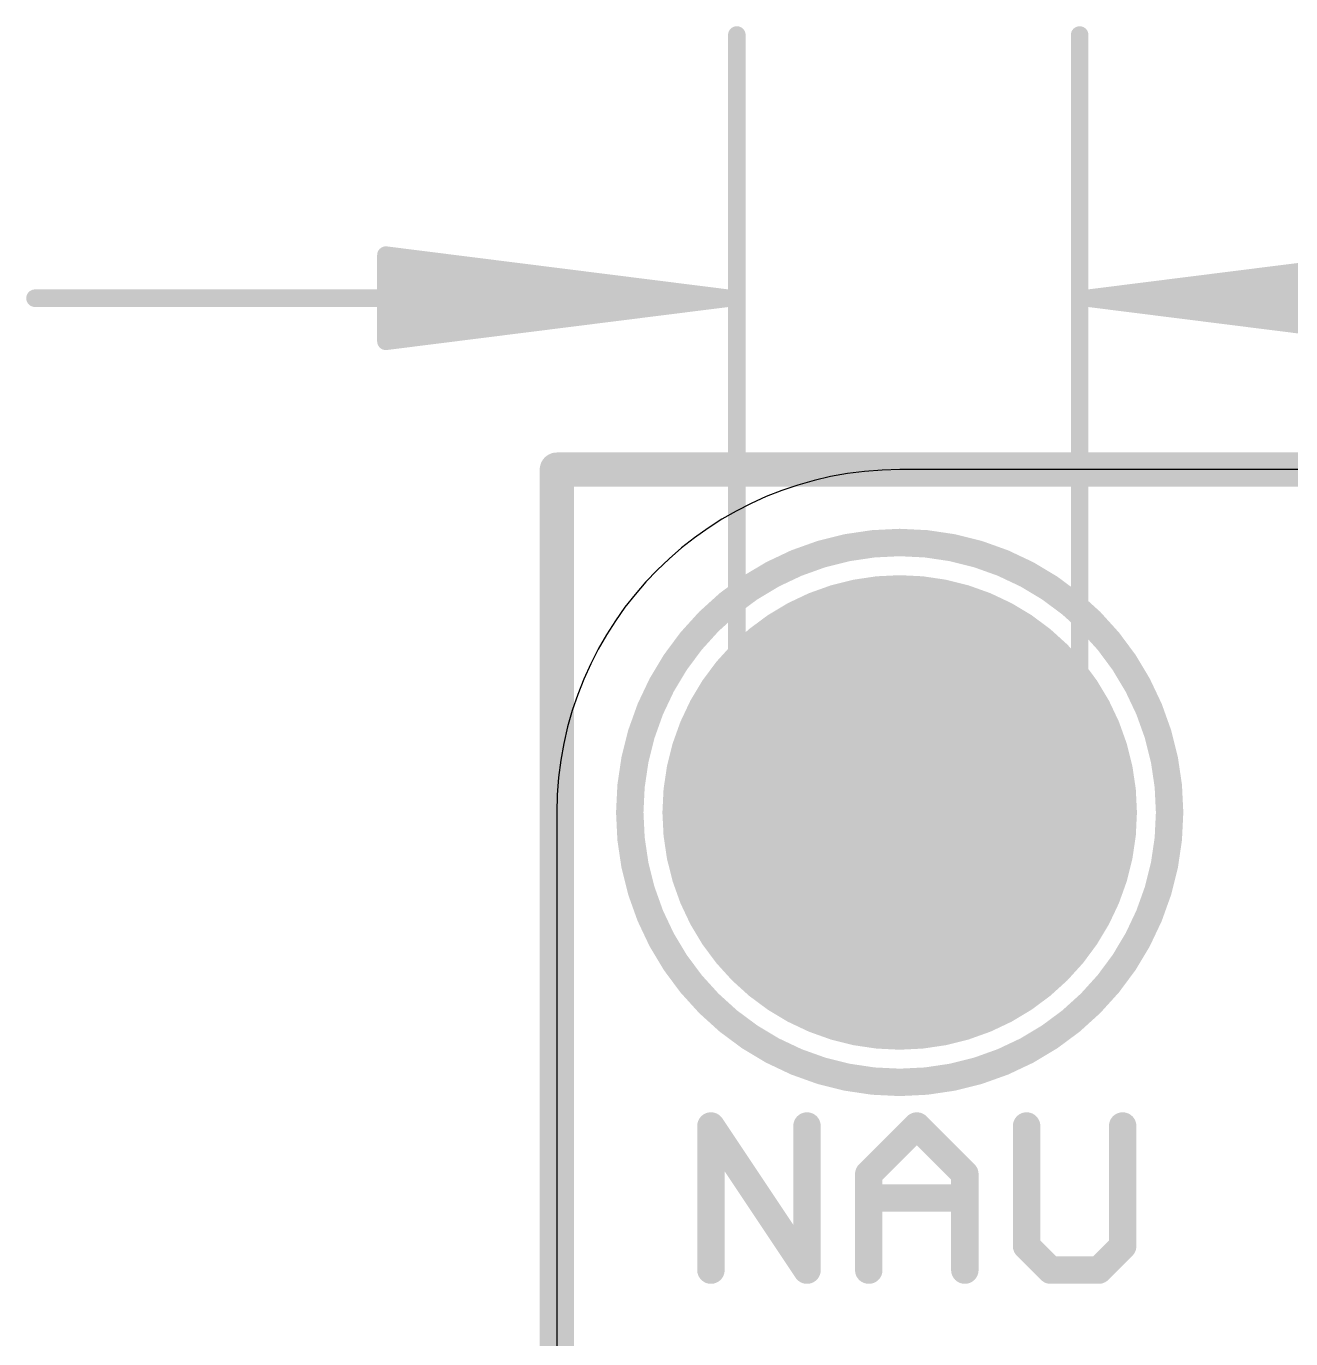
# Model space of a CAD drawing. Extents: x -9.1 to 30.1, y -12.8 to 22.4.
# Drawn here: x -9.08 to 0.29, y 12.29 to 22.02 of the extents above; entities that cross this region are included whole.
import ezdxf

# ---------------------------------------------------------------- set-up
doc = ezdxf.new("R2010")
doc.units = 0
for name, color, linetype in [('1', 12, 'CONTINUOUS'), ('16', 5, 'CONTINUOUS'), ('17', 110, 'CONTINUOUS'), ('20', 53, 'CONTINUOUS'), ('21', 40, 'CONTINUOUS'), ('47', 253, 'CONTINUOUS')]:
    doc.layers.add(name, color=color, linetype=linetype)

# ---------------------------------------------------------------- blocks, each defined once
blk = doc.blocks.new('ROUNDP')
at = {"const_width": 0.5}
blk.add_lwpolyline([(0, -0.25, 1), (0, 0.25, 1), (0, -0.25)], format="xyb", dxfattribs=at)

msp = doc.modelspace()

# ---------------------------------------------------------------- linework, layer by layer
at = {"layer": '1', "const_width": 0.254}
for points in [[(-5.1435, 18.7325), (20.2565, 18.7325)], [(-5.1435, -4.1275), (-5.1435, 18.7325)]]:
    msp.add_lwpolyline(points, dxfattribs=at)
at = {"layer": '1', "const_width": 0.127}
for points in [[(-5.1435, 18.796, 1), (-5.1435, 18.669)], [(-5.08, 18.7325, 1), (-5.207, 18.7325)]]:
    msp.add_lwpolyline(points, format="xyb", dxfattribs=at)
at = {"layer": '16', "const_width": 0.254}
for points in [[(-5.1435, 18.7325), (20.2565, 18.7325)], [(-5.1435, -4.1275), (-5.1435, 18.7325)]]:
    msp.add_lwpolyline(points, dxfattribs=at)
at = {"layer": '16', "const_width": 0.127}
for points in [[(-5.1435, 18.796, 1), (-5.1435, 18.669)], [(-5.08, 18.7325, 1), (-5.207, 18.7325)]]:
    msp.add_lwpolyline(points, format="xyb", dxfattribs=at)
at = {"layer": '20'}
for p, q in [((17.7165, 18.7325), (-2.6035, 18.7325)), ((-5.1435, 16.1925), (-5.1435, -1.5875))]:
    msp.add_line(p, q, dxfattribs=at)
msp.add_arc((-2.6035, 16.1925), 2.54, 90, 180, dxfattribs=at)
at = {"layer": '21'}
for points, const_width in [([(-2.6035, 14.1925, 1), (-2.6035, 18.1925, 1), (-2.6035, 14.1925)], 0.2032), ([(-3.9512, 13.8693, 1), (-4.0528, 13.8693)], 0.1016), ([(-3.9597, 13.8975, 1), (-4.0443, 13.8411)], 0.1016), ([(-3.2394, 13.8693, 1), (-3.341, 13.8693)], 0.1016), ([(-2.4408, 13.9052, 1), (-2.5126, 13.8334)], 0.1016), ([(-2.4408, 13.8334, 1), (-2.5126, 13.9052)], 0.1016), ([(-1.6124, 13.8693, 1), (-1.714, 13.8693)], 0.1016), ([(-0.9006, 13.8693, 1), (-1.0022, 13.8693)], 0.1016), ([(-2.7818, 13.5134, 1), (-2.8834, 13.5134)], 0.1016), ([(-2.07, 13.5134, 1), (-2.1716, 13.5134)], 0.1016), ([(-2.8685, 13.5493, 1), (-2.7967, 13.4775)], 0.1016), ([(-2.1567, 13.4775, 1), (-2.0849, 13.5493)], 0.1016), ([(-2.8326, 13.3863, 1), (-2.8326, 13.2847)], 0.1016), ([(-2.1208, 13.2847, 1), (-2.1208, 13.3863)], 0.1016), ([(-1.6273, 13.0155, 1), (-1.6991, 12.9436)], 0.1016), ([(-0.9155, 12.9436, 1), (-0.9873, 13.0155)], 0.1016), ([(-1.714, 12.9796, 1), (-1.6124, 12.9796)], 0.1016), ([(-1.0022, 12.9796, 1), (-0.9006, 12.9796)], 0.1016), ([(-4.0528, 12.8016, 1), (-3.9512, 12.8016)], 0.1016), ([(-3.341, 12.8016, 1), (-3.2394, 12.8016)], 0.1016), ([(-3.3325, 12.7734, 1), (-3.2479, 12.8298)], 0.1016), ([(-2.8834, 12.8016, 1), (-2.7818, 12.8016)], 0.1016), ([(-2.1716, 12.8016, 1), (-2.07, 12.8016)], 0.1016), ([(-1.4853, 12.8524, 1), (-1.4853, 12.7508)], 0.1016), ([(-1.5212, 12.7657, 1), (-1.4493, 12.8375)], 0.1016), ([(-1.1653, 12.8375, 1), (-1.0934, 12.7657)], 0.1016), ([(-1.1293, 12.7508, 1), (-1.1293, 12.8524)], 0.1016)]:
    msp.add_lwpolyline(points, format="xyb", dxfattribs=dict(at, const_width=const_width))
at = {"layer": '21', "const_width": 0.2032}
for points in [[(-4.002, 12.8016), (-4.002, 13.8693)], [(-4.002, 13.8693), (-3.2902, 12.8016)], [(-3.2902, 12.8016), (-3.2902, 13.8693)], [(-2.8326, 13.5134), (-2.4767, 13.8693)], [(-2.4767, 13.8693), (-2.1208, 13.5134)], [(-1.6632, 13.8693), (-1.6632, 12.9796)], [(-0.9514, 12.9796), (-0.9514, 13.8693)], [(-2.8326, 12.8016), (-2.8326, 13.5134)], [(-2.1208, 13.5134), (-2.1208, 12.8016)], [(-2.8326, 13.3355), (-2.1208, 13.3355)], [(-1.6632, 12.9796), (-1.4853, 12.8016)], [(-1.1293, 12.8016), (-0.9514, 12.9796)], [(-1.4853, 12.8016), (-1.1293, 12.8016)]]:
    msp.add_lwpolyline(points, dxfattribs=at)
at = {"layer": '47', "const_width": 0.13}
for points in [[(-3.81, 16.1925), (-3.81, 21.9525)], [(-1.27, 16.1925), (-1.27, 21.9525)], [(-3.875, 20.0025), (-6.41, 20.3217)], [(-6.41, 20.3217), (-6.41, 19.6833)], [(-3.875, 20.0025), (-6.41, 20.2625)], [(-1.205, 20.0025), (1.33, 20.3217)], [(-1.205, 20.0025), (1.33, 20.2625)], [(-3.875, 20.0025), (-6.41, 20.1325)], [(-1.205, 20.0025), (1.33, 20.1325)], [(-3.875, 20.0025), (-9.01, 20.0025)], [(-6.41, 19.6833), (-3.875, 20.0025)], [(-6.41, 19.8725), (-3.875, 20.0025)], [(-6.41, 19.7425), (-3.875, 20.0025)], [(-1.205, 20.0025), (6.2928, 20.0025)], [(1.33, 19.6833), (-1.205, 20.0025)], [(1.33, 19.8725), (-1.205, 20.0025)], [(1.33, 19.7425), (-1.205, 20.0025)]]:
    msp.add_lwpolyline(points, dxfattribs=at)
at = {"layer": '47', "const_width": 0.065}
for points in [[(-3.7775, 21.9525, 1), (-3.8425, 21.9525)], [(-1.2375, 21.9525, 1), (-1.3025, 21.9525)], [(-6.4059, 20.354, 1), (-6.4141, 20.2895)], [(-6.3775, 20.3217, 1), (-6.4425, 20.3217)], [(-6.4067, 20.2948, 1), (-6.4133, 20.2302)], [(-6.4083, 20.165, 1), (-6.4117, 20.1)], [(-9.01, 20.035, 1), (-9.01, 19.97)], [(-3.8709, 19.9703, 1), (-3.8791, 20.0347)], [(-3.8791, 19.9703, 1), (-3.8709, 20.0347)], [(-3.8717, 19.9702, 1), (-3.8783, 20.0348)], [(-3.8783, 19.9702, 1), (-3.8717, 20.0348)], [(-3.8767, 19.97, 1), (-3.8733, 20.035)], [(-3.8733, 19.97, 1), (-3.8767, 20.035)], [(-3.875, 19.97, 1), (-3.875, 20.035)], [(-1.205, 20.035, 1), (-1.205, 19.97)], [(-1.2009, 20.0347, 1), (-1.2091, 19.9703)], [(-1.2067, 20.035, 1), (-1.2033, 19.97)], [(-1.2033, 20.035, 1), (-1.2067, 19.97)], [(-1.2017, 20.0348, 1), (-1.2083, 19.9702)], [(-1.2083, 20.0348, 1), (-1.2017, 19.9702)], [(-1.2091, 20.0347, 1), (-1.2009, 19.9703)], [(-6.4117, 19.905, 1), (-6.4083, 19.84)], [(-6.4133, 19.7748, 1), (-6.4067, 19.7102)], [(-6.4141, 19.7155, 1), (-6.4059, 19.651)], [(-6.4425, 19.6833, 1), (-6.3775, 19.6833)], [(-3.8425, 16.1925, 1), (-3.7775, 16.1925)], [(-1.3025, 16.1925, 1), (-1.2375, 16.1925)]]:
    msp.add_lwpolyline(points, format="xyb", dxfattribs=at)

# ---------------------------------------------------------------- block references
at = {"layer": '17', "xscale": 3.516, "yscale": 3.516}
msp.add_blockref('ROUNDP', (-2.6035, 16.1925), dxfattribs=at)
msp.add_blockref('ROUNDP', (-2.6035, 16.1925), dxfattribs=at)

doc.saveas('drawing.dxf')
